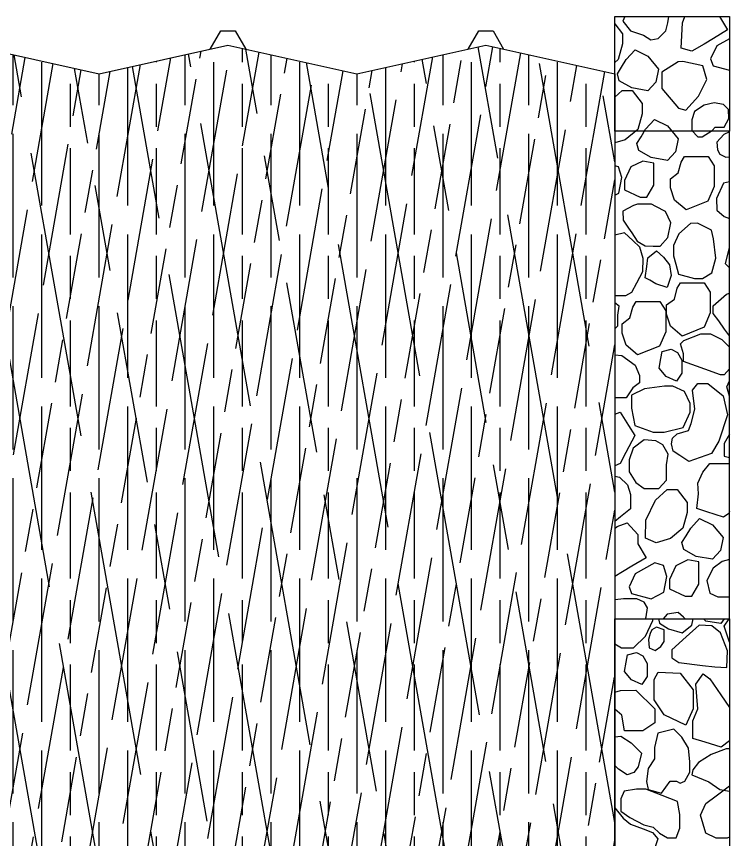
# Model space of a CAD drawing. Header units: millimetres. Extents: x -251401 to 377140, y -30451 to 275830.
# Drawn here: x 317804 to 320292, y 190 to 3060 of the extents above; entities that cross this region are included whole.
import ezdxf

# ---------------------------------------------------------------- set-up
doc = ezdxf.new("R2010")
doc.units = ezdxf.units.MM
doc.layers.add('0-S8', color=8, linetype='Continuous')
doc.layers.add('A-WALL', color=4, linetype='Continuous')

# ---------------------------------------------------------------- blocks, each defined once
blk = doc.blocks.new('24GH14H14H')
at = {"layer": '0-S8', "color": 8}
for points in [[(-229.4, 1784.2), (-236.2, 1768.2), (-210.2, 1733.5), (-192.9, 1727.7), (-164.8, 1718.4), (-138.9, 1702.7), (-113.9, 1707.5), (-86.9, 1734.5), (-79.2, 1761.4), (-76.3, 1784.2)], [(100.7, 1784.2), (128.8, 1737.4), (79.5, 1707.8), (46.5, 1688.1), (4.1, 1662.6), (-33.6, 1673.2), (-28, 1761.5), (-20.9, 1784.2)], [(-264.4, 1758.1), (-237.8, 1723.5), (-237.8, 1688.2), (-253.1, 1633.6), (-264.4, 1624.2)], [(135.6, 1706.4), (90.7, 1681.5), (69.3, 1636.2), (78.1, 1612.2), (135.6, 1597.3)], [(-264.4, 1502.6), (-238.6, 1525.5), (-204, 1525.5), (-169.4, 1480.5), (-169.4, 1445.2), (-184.7, 1390.5), (-228.1, 1354.4), (-264.4, 1343.7)], [(135.6, 1381.6), (115.1, 1373.1), (91.5, 1346.4), (93.7, 1319.7), (102.1, 1304.5), (122.7, 1293.1), (135.6, 1294.3)], [(-264.4, 1160.8), (-250.5, 1168), (-240.4, 1222.8), (-252.4, 1260), (-264.4, 1263.7)], [(135.6, 1207.1), (114.2, 1203.1), (90, 1149.9), (91.2, 1109.3), (116.6, 1086.9), (135.6, 1080)], [(-264.4, 811.1), (-255.2, 811.1), (-226.2, 811.1), (-205.3, 822.4), (-187.5, 855.4), (-167.4, 894.8), (-165.8, 940.7), (-177.9, 980.2), (-202, 1002.7), (-230.6, 1029.4), (-264.4, 1021.2)], [(135.6, 908.1), (121.2, 921.8), (135.6, 978.3)], [(135.6, 670.1), (118.2, 694.2), (97.7, 722.6), (78.7, 748.9), (78.7, 774.7), (125, 815.5), (135.6, 819.4)], [(-264.4, 695), (-254.4, 705.6), (-254.4, 742.5), (-250, 774.3), (-264.4, 786.1)], [(135.6, 555.5), (116.6, 534.4), (104.5, 534.4), (49.7, 554.3), (-24.9, 581.5), (-24.9, 607.7), (-35, 643.2), (-23.5, 654.7), (35.5, 677.4), (69.7, 677.4), (108.8, 657.5), (135.6, 630.7)], [(-264.4, 603.9), (-240.7, 602.3), (-193.9, 568.5), (-178.8, 531.8), (-178.8, 507.3), (-201.8, 489.3), (-224.9, 454.7), (-264.4, 454.7)], [(135.6, 460.2), (126, 492.7), (135.6, 513.7)], [(-264.4, 397.9), (-246.1, 404), (-216.9, 357.7), (-195.4, 323.7), (-226.6, 263.3), (-246.2, 225.5), (-264.4, 217.7)], [(135.6, 327.6), (117.2, 295.5), (117.2, 251.1), (135.6, 246.2)], [(135.6, 58.8), (132.9, 51.1), (114.9, 38.2), (56.9, 56.9), (21.1, 68.3), (27.5, 119.9), (24.6, 156.5), (42.5, 195.1), (66.9, 226), (94.2, 226), (135.6, 226)], [(-264.4, 181.7), (-248.8, 178.4), (-219.9, 151), (-209.8, 117.8), (-209.8, 68), (-244.5, 39.8), (-264.4, 23.6)], [(-264.4, -0.6), (-256, 5.3), (-221.4, 18.2), (-184.4, -22), (-184.4, -54.9), (-155.5, -103.1), (-204.8, -132.7), (-237.7, -152.5), (-264.4, -168.5)], [(135.6, -108.9), (109.5, -115.6), (78, -139.5), (56.6, -182.3), (66.7, -227), (95.1, -239.6), (135.4, -239.6), (135.6, -239.2)], [(-157.1, -315.8), (-155.1, -308.7), (-151.2, -277.9), (-162.8, -257.7), (-187.8, -246.1), (-234.1, -246.1), (-263, -250), (-264.4, -250.8)], [(-19.2, -315.8), (-24.8, -310.7), (-43.7, -293.5), (-81.7, -300.1), (-95.6, -315.8)]]:
    blk.add_lwpolyline(points, dxfattribs=at)
for points in [[(-194.2, 1667.7), (-149.7, 1645.4), (-112.3, 1600.9), (-121.8, 1555.5), (-149.7, 1525.3), (-205.9, 1535), (-249.1, 1559.7), (-255.8, 1584.1), (-241.6, 1607.3), (-225.5, 1633.7)], [(-43.7, 1626.1), (-100.7, 1589.7), (-100.7, 1532.8), (-42.7, 1464), (-17.3, 1457.5), (26.9, 1506.5), (56.6, 1564.5), (42.1, 1612.1), (-27, 1626.6)], [(47.2, 1475.3), (12.9, 1453.2), (4.5, 1424.2), (4.5, 1386.8), (25.1, 1364.7), (40.3, 1364.7), (75.4, 1386.1), (85.3, 1398.3), (117.4, 1398.3), (132.6, 1428), (131.9, 1460), (114.3, 1477.6), (82.3, 1482.9)], [(-125.8, 1424.6), (-81.3, 1402.3), (-43.9, 1357.8), (-53.4, 1312.5), (-81.3, 1282.3), (-137.5, 1292), (-180.7, 1316.7), (-187.4, 1341), (-173.2, 1364.2), (-157.1, 1390.7)], [(-21.7, 1295.7), (61, 1295.7), (81.6, 1263.3), (81.6, 1190.9), (60.3, 1140.3), (-16.3, 1109.7), (-56.4, 1144), (-70.3, 1186.3), (-70.3, 1218.3), (-43.3, 1238.7), (-33.1, 1276.7)], [(-166.7, 1280.1), (-208.9, 1259.3), (-231, 1212.1), (-231, 1179.4), (-176.8, 1153.6), (-152.8, 1153.6), (-128.3, 1195.7), (-128.3, 1243.6), (-128.3, 1273.2)], [(-199.7, 1125.1), (-237.3, 1105.1), (-235.8, 1074), (-217.2, 1045.5), (-205.7, 1029.9), (-187.1, 1000.4), (-158.6, 984.9), (-131, 983.8), (-106.4, 983.8), (-79.9, 1013.9), (-69.8, 1064.5), (-87.4, 1103.6), (-121.5, 1121.6), (-136.3, 1129.5), (-185.6, 1129.5)], [(-0.8, 1062.6), (-41.4, 1025.8), (-60.4, 985.2), (-60.4, 949.6), (-52.2, 920.5), (-42.7, 885.6), (13.8, 871), (41.8, 871), (73.5, 890), (88.1, 941.4), (79.2, 1008.6), (72.9, 1038.5), (24, 1063.8)], [(-149.9, 942.7), (-118.8, 966.8), (-94.7, 944.6), (-74.4, 918.6), (-68, 880.5), (-82, 839.3), (-121.1, 852.5), (-143, 864.6), (-158.8, 873.4), (-153.1, 912.8)], [(-35.3, 855.8), (47.4, 855.8), (68.1, 823.4), (68.1, 751), (46.8, 700.4), (-29.8, 669.8), (-70, 704.1), (-83.8, 746.4), (-83.8, 778.4), (-56.8, 798.9), (-46.6, 836.8)], [(-190.5, 789.9), (-107.8, 789.9), (-87.1, 757.4), (-87.1, 685.1), (-108.5, 634.5), (-185.1, 603.9), (-225.2, 638.1), (-239.1, 680.4), (-239.1, 712.5), (-212.1, 732.9), (-201.9, 770.8)], [(-68.1, 624.6), (-46.1, 612.5), (-31.4, 585.8), (-31.4, 540.3), (-49.8, 513), (-85.9, 529.3), (-110.5, 558.1), (-104.3, 591.1), (-99.5, 616.3)], [(-160.7, 485.6), (-206.1, 463.2), (-206.1, 417.9), (-195.3, 358.1), (-130.5, 335.1), (-93, 335.1), (-26.7, 350.9), (-2.2, 404.2), (-2.2, 435.2), (-21, 476.9), (-62, 495.6), (-90.8, 495.6)], [(-67.1, 293.9), (-63.6, 314.4), (-47.2, 329.3), (-7.5, 341), (1.4, 364.8), (14.3, 415.2), (5.8, 481), (24.5, 504.8), (60.3, 504.8), (113.6, 461.2), (128.4, 394.8), (98.3, 303.5), (72.2, 259.8), (-6.7, 232.6), (-37.9, 253), (-61.6, 268.5)], [(-161.9, 308.2), (-200.7, 278.6), (-215, 238.7), (-215, 197), (-191.6, 158.9), (-161.9, 137.8), (-111.2, 137.8), (-83.8, 167.4), (-83.8, 221), (-78.1, 258.6), (-97.5, 291.1), (-122, 304.2)], [(-156.8, 28.4), (-123.3, 97.9), (-81.5, 134.8), (-46.9, 134.8), (-12.3, 89.8), (-12.3, 54.5), (-27.6, -0.1), (-71, -36.3), (-120, -50.7), (-157.8, -34.7)], [(31.3, 33.9), (75.8, 11.7), (113.2, -32.9), (103.7, -78.2), (75.8, -108.4), (19.6, -98.7), (-23.6, -74), (-30.3, -49.6), (-16.1, -26.4), (0, 0)], [(-9.6, -110.6), (-51.8, -131.3), (-73.9, -178.6), (-73.9, -211.3), (-19.7, -237.1), (4.3, -237.1), (28.8, -194.9), (28.8, -147.1), (28.8, -117.5)], [(-125.5, -121.3), (-193.6, -159), (-215, -204.4), (-206.2, -228.3), (-138.1, -245.9), (-93.4, -222.6), (-83.3, -167.9), (-95.3, -130.7)]]:
    blk.add_lwpolyline(points, close=True, dxfattribs=at)
blk = doc.blocks.new('24HG4H4H4')
at = {"layer": '0-S8', "color": 8}
for points in [[(7600, 3812.4), (7623.4, 3798.3), (7665.3, 3798.3), (7707.2, 3839.5), (7732.7, 3894.1), (7732.2, 3900)], [(7752.6, 3900), (7755.9, 3884.2), (7787, 3865.2), (7835.2, 3851.4), (7868.8, 3878.1), (7873.4, 3900)], [(7981.3, 3900), (7969.1, 3883.4), (7917.1, 3891.6), (7908.9, 3900)], [(8000, 3818), (7980.9, 3874), (7998.2, 3900)], [(8000, 3475.9), (7999.8, 3474.9), (7971.3, 3452.8), (7915.5, 3469.7), (7872.2, 3482.7), (7872.3, 3544.4), (7889.2, 3586.5), (7882.9, 3671.9), (7908.1, 3707.5), (7931.3, 3690.7), (7969.2, 3634.9), (7999.3, 3590.7), (8000, 3589.6)], [(7600, 3644.6), (7619.4, 3649.8), (7673.1, 3650.6), (7739.4, 3586.3), (7739.4, 3537.5), (7697.5, 3509.3), (7633.1, 3509.3), (7624.2, 3563.5), (7600, 3584.7)], [(7600, 3488.8), (7620.3, 3490.3), (7657, 3467.3), (7693.2, 3431.7), (7681.7, 3384), (7666.3, 3363.8), (7642.8, 3356.1), (7612.1, 3375.8), (7600, 3388.1)], [(8000, 3446.4), (7988.1, 3446.4), (7935.7, 3427.1), (7891.1, 3398.3), (7872.4, 3372.7), (7868.6, 3355.8), (7927.5, 3331.6), (7966.2, 3304.5), (8000, 3298.6)], [(8000, 3138.4), (7991.9, 3135), (7953.7, 3135), (7917.5, 3152.5), (7898.9, 3215), (7917.5, 3255.5), (7952.9, 3282.1), (8000, 3317.6)], [(7600, 3240.4), (7628.3, 3204.4), (7654, 3184.4), (7698.6, 3167.3), (7730.7, 3154.9), (7749.5, 3133), (7735.7, 3091.3), (7683.1, 3071.3), (7620.8, 3062.8), (7563.1, 3072.5), (7510.5, 3088.5), (7508.7, 3100)]]:
    blk.add_lwpolyline(points, dxfattribs=at)
for points in [[(7894, 3878), (7848.5, 3836.8), (7798.3, 3791.4), (7798.3, 3763.8), (7822.7, 3747.5), (7906, 3737.2), (7948.2, 3732), (7990.2, 3730.3), (7992.5, 3788.1), (7968.4, 3851.1), (7938.2, 3875.8)], [(7717.5, 3828.2), (7719.3, 3799.1), (7740, 3788.8), (7760.8, 3802.9), (7772.2, 3820.5), (7772.2, 3844.3), (7771.6, 3861.6), (7744.8, 3871), (7729.2, 3861.9), (7722.6, 3848.2)], [(7675.5, 3782.5), (7697.5, 3770.5), (7712.2, 3743.8), (7712.2, 3698.2), (7693.8, 3671), (7657.7, 3687.2), (7633, 3716), (7639.3, 3749), (7644.1, 3774.2)], [(7750.9, 3713.8), (7828, 3710.6), (7873.6, 3652), (7873.6, 3585.8), (7847.5, 3529.4), (7771.4, 3564.6), (7736.8, 3617.3), (7736.8, 3687.8)], [(7716.2, 3304.4), (7762.1, 3292.1), (7792.4, 3333.9), (7815.4, 3333.9), (7827.5, 3326.3), (7843.7, 3334), (7861.9, 3365.2), (7861.9, 3401.2), (7857.1, 3449), (7833.6, 3487), (7805.3, 3514.5), (7750.2, 3500.7), (7738.5, 3451), (7738.5, 3411.3), (7716.2, 3378.2), (7710.6, 3332.9)], [(7632.6, 3299.1), (7621.2, 3272.2), (7621.2, 3229.4), (7651.6, 3206.8), (7700.6, 3181.3), (7733.3, 3172.9), (7755.8, 3152.6), (7783.7, 3136.7), (7814.1, 3136.7), (7826.1, 3170.2), (7826.1, 3217.4), (7818.6, 3263.3), (7765.1, 3284.1), (7708.4, 3306.1), (7675, 3306.1)]]:
    blk.add_lwpolyline(points, close=True, dxfattribs=at)

msp = doc.modelspace()

# ---------------------------------------------------------------- hatches: boundary and pattern name
at = {"layer": '0-S8'}
h = msp.add_hatch(dxfattribs=at)
h.set_pattern_fill('GOST_WOOD', color=8, scale=100, angle=10)
h.set_pattern_definition([(100, (288658.95, -1143.9), (590.885, 104.189), [1000, -200]), (100, (288890.64, -1306.1), (590.885, 104.189), [600, -150, 300, -150]), (100, (289139.7, -1566.83), (590.885, 104.189), [1000, -200])])
edge = h.paths.add_edge_path()
edge.add_line((313142, 2959.856), (312692, 2859.856))
edge.add_line((312692, 2859.856), (312692, 159.856))
edge.add_line((312692, 159.856), (319892, 159.856))
edge.add_line((319892, 159.856), (319892, 2859.856))
edge.add_arc((319442, 1897.356), 1062.5, 64.942385, 90)
edge.add_line((319442, 2959.856), (318992, 2859.856))
edge.add_line((318992, 2859.856), (318542, 2959.856))
edge.add_line((318542, 2959.856), (318092, 2859.856))
edge.add_line((318092, 2859.856), (317642, 2959.856))
edge.add_line((317642, 2959.856), (317192, 2859.856))
edge.add_line((317192, 2859.856), (316742, 2959.856))
edge.add_line((316742, 2959.856), (316292, 2859.856))
edge.add_line((316292, 2859.856), (315842, 2959.856))
edge.add_arc((315842, 1897.356), 1062.5, 90, 115.057615)
edge.add_arc((314942, 1897.356), 1062.5, 64.942385, 90)
edge.add_line((314942, 2959.856), (314492, 2859.856))
edge.add_line((314492, 2859.856), (314042, 2959.856))
edge.add_line((314042, 2959.856), (313592, 2859.856))
edge.add_line((313592, 2859.856), (313142, 2959.856))
h = msp.add_hatch(dxfattribs=at)
h.set_pattern_fill('GOST_WOOD', color=8, scale=50, angle=350)
h.set_pattern_definition([(80, (302292, 0), (295.4423, -52.0945), [500, -100]), (80, (302373.12, -115.85), (295.4423, -52.0945), [300, -75, 150, -75]), (80, (302445.55, -280.93), (295.4423, -52.0945), [500, -100])])
h.paths.add_polyline_path([(312692, 2859.856), (313142, 2959.856), (313592, 2859.856), (314042, 2959.856), (314492, 2859.856), (314942, 2959.856), (315392, 2859.856), (315842, 2959.856), (316292, 2859.856), (316742, 2959.856), (317192, 2859.856), (317642, 2959.856), (318092, 2859.856), (318542, 2959.856), (318992, 2859.856), (319442, 2959.856), (319892, 2859.856), (319892, 159.856), (312692, 159.856)])
h = msp.add_hatch(dxfattribs=at)
h.set_pattern_fill('GOST_WOOD', color=8, scale=50)
h.set_pattern_definition([(90, (302292, 0), (300, -2e-14), [500, -100]), (90, (302392, -100), (300, -2e-14), [300, -75, 150, -75]), (90, (302492, -250), (300, -2e-14), [500, -100])])
h.paths.add_polyline_path([(313142, 2959.856), (312692, 2859.856), (312692, 159.856), (319892, 159.856), (319892, 2859.856), (319442, 2959.856), (318992, 2859.856), (318542, 2959.856), (318092, 2859.856), (317642, 2959.856), (317192, 2859.856), (316742, 2959.856), (316292, 2859.856), (315842, 2959.856), (315392, 2859.856), (314942, 2959.856), (314492, 2859.856), (314042, 2959.856), (313592, 2859.856)])

# ---------------------------------------------------------------- linework, layer by layer
at = {"layer": '0-S8', "color": 8}
for points in [[(318480.204, 2946.124), (318517, 3009.856), (318567, 3009.856), (318603.796, 2946.124)], [(319380.204, 2946.124), (319417, 3009.856), (319467, 3009.856), (319503.796, 2946.124)]]:
    msp.add_lwpolyline(points, dxfattribs=at)
at = {"layer": 'A-WALL'}
for points in [[(320292, 2659.856), (319892, 2659.856), (319892, 3059.856), (320292, 3059.856)], [(320292, 2659.856), (319892, 2659.856), (319892, 959.856), (320292, 959.856)], [(312292, 959.856), (312692, 959.856), (312692, 159.856), (319892, 159.856), (319892, 959.856), (320292, 959.856), (320292, -2940.144), (312292, -2940.144)]]:
    msp.add_lwpolyline(points, close=True, dxfattribs=at)
at = {"layer": 'A-WALL', "color": 3}
msp.add_lwpolyline([(312692, 2859.856), (313142, 2959.856), (313592, 2859.856), (314042, 2959.856), (314492, 2859.856), (314942, 2959.856), (315392, 2859.856), (315842, 2959.856), (316292, 2859.856), (316742, 2959.856), (317192, 2859.856), (317642, 2959.856), (318092, 2859.856), (318542, 2959.856), (318992, 2859.856), (319442, 2959.856), (319892, 2859.856), (319892, 159.856), (312692, 159.856)], close=True, dxfattribs=at)

# ---------------------------------------------------------------- block references
at = {"layer": 'A-WALL'}
for name, p in [('24GH14H14H', (320156.389, 1275.69)), ('24HG4H4H4', (312292, -2940.144))]:
    msp.add_blockref(name, p, dxfattribs=at)

doc.saveas('drawing.dxf')
